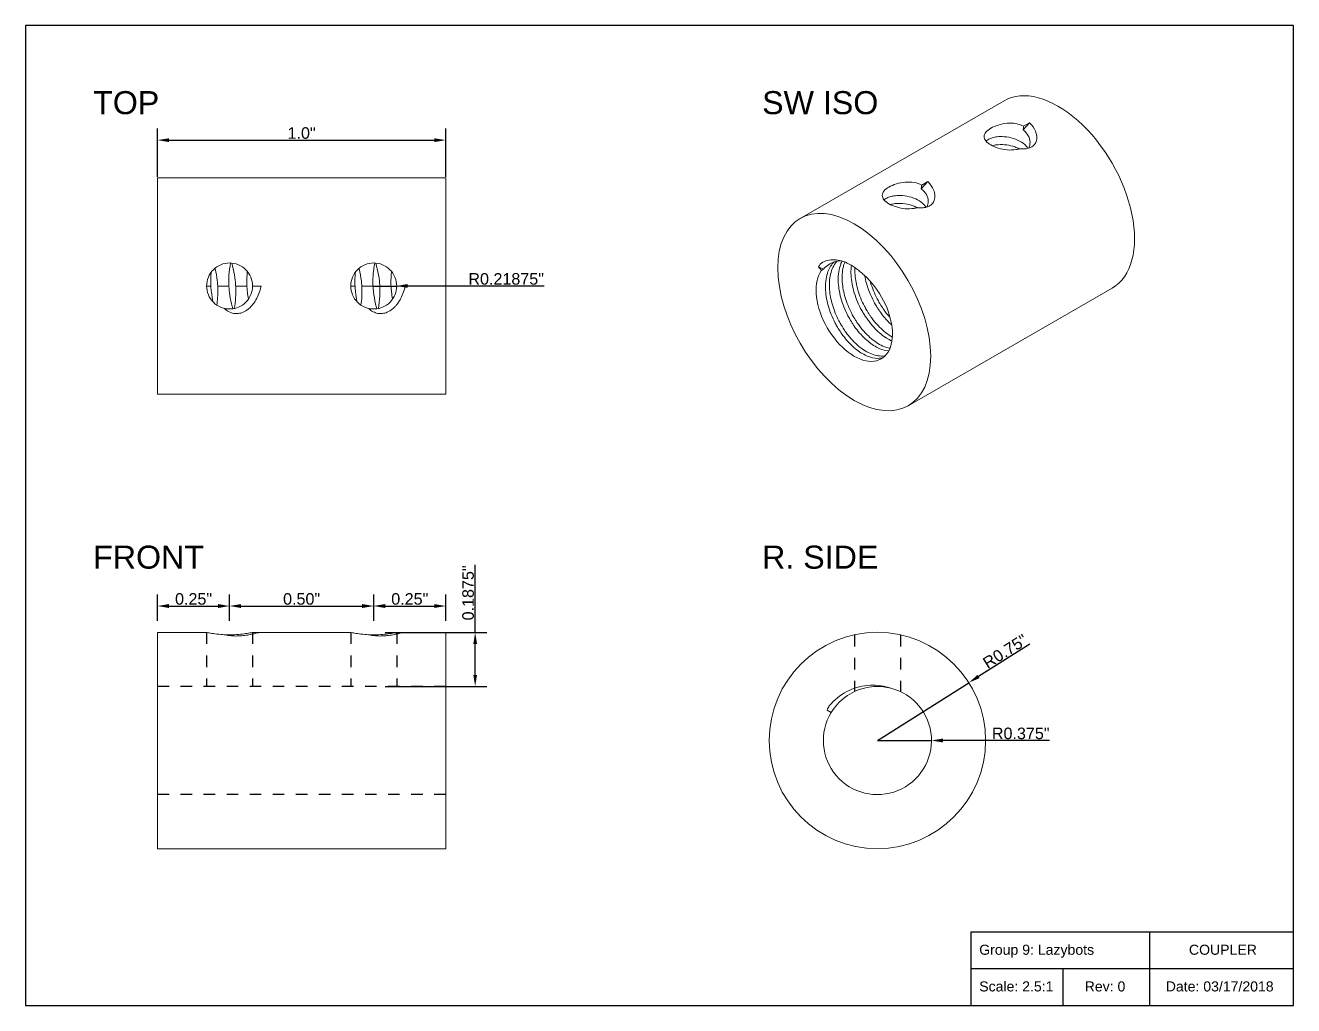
# Model space of a CAD drawing. Header units: millimetres. Extents: x 0 to 11, y 0 to 8.5.
import ezdxf

# ---------------------------------------------------------------- set-up
doc = ezdxf.new("R2010")
doc.units = ezdxf.units.MM
doc.header["$LTSCALE"] = 0.008
doc.linetypes.add('ACAD_ISO02W100', pattern=[15, 12, -3])
for name, color, linetype in [('Dimension', 7, 'Continuous'), ('Hidden', 7, 'ACAD_ISO02W100'), ('Object', 7, 'Continuous'), ('Text', 7, 'Continuous'), ('Titleblock', 7, 'Continuous')]:
    doc.layers.add(name, color=color, linetype=linetype)
doc.styles.get("Standard").update_dxf_attribs({"font": 'arial.ttf'})
doc.dimstyles.new('ISO-25', dxfattribs={"dimtxt": 2.5, "dimasz": 2.5, "dimexe": 1.25, "dimexo": 0.625, "dimtad": 1, "dimtxsty": 'Standard', "dimcen": 2.5, "dimadec": 0, "dimazin": 0, "dimtfac": 1, "dimtmove": 0, "dimatfit": 3, "dimfxl": 1, "dimarcsym": 0})

# ---------------------------------------------------------------- blocks, each defined once
blk = doc.blocks.new('Titleblock')
at = {"layer": 'Titleblock'}
for p, q in [((8.199, 0.637), (8.199, 0)), ((10.999, 0.637), (8.199, 0.637)), ((9.749, 0.637), (9.749, 0)), ((10.999, 0.318), (8.199, 0.318)), ((8.999, 0.318), (8.999, 0))]:
    blk.add_line(p, q, dxfattribs=at)
blk.add_lwpolyline([(0, 0), (11, 0), (11, 8.5), (0, 8.5)], close=True, dxfattribs=at)
for s, p in [('Group 9: Lazybots', (8.273, 0.441)), ('COUPLER', (10.092, 0.441)), ('Scale: 2.5:1', (8.273, 0.123)), ('Rev: 0', (9.188, 0.123)), ('Date: 03/17/2018', (9.891, 0.123))]:
    blk.add_text(s, height=0.0873, dxfattribs=at).set_placement(p)
blk = doc.blocks.new('*D13')
at = {"layer": 'Defpoints', "color": 0, "transparency": 16777216}
for p in [(3.646, 7.505), (1.146, 7.178), (3.646, 7.178)]:
    blk.add_point(p, dxfattribs=at)
at = {"layer": 'Dimension', "color": 0, "lineweight": -2, "transparency": 16777216}
for p, q in [((1.146, 7.188), (1.146, 7.605)), ((3.646, 7.188), (3.646, 7.605)), ((1.246, 7.505), (3.546, 7.505))]:
    blk.add_line(p, q, dxfattribs=at)
at = {"layer": 'Dimension', "color": 0, "transparency": 16777216}
for points in [[(1.246, 7.521), (1.246, 7.488), (1.146, 7.505)], [(3.546, 7.521), (3.546, 7.488), (3.646, 7.505)]]:
    blk.add_solid(points, dxfattribs=at)
at = {"layer": 'Dimension', "color": 0, "transparency": 16777216, "insert": (2.396, 7.566), "char_height": 0.1, "attachment_point": 5}
blk.add_mtext('1.0"', dxfattribs=at)
blk = doc.blocks.new('*D14')
at = {"layer": 'Defpoints', "color": 0, "transparency": 16777216}
for p in [(7.39, 2.299), (7.859, 2.299)]:
    blk.add_point(p, dxfattribs=at)
at = {"layer": 'Dimension', "color": 0, "lineweight": -2, "transparency": 16777216}
for p, q in [((7.39, 2.299), (7.859, 2.299)), ((8.884, 2.299), (7.959, 2.299))]:
    blk.add_line(p, q, dxfattribs=at)
at = {"layer": 'Dimension', "color": 0, "transparency": 16777216}
blk.add_solid([(7.959, 2.316), (7.959, 2.282), (7.859, 2.299)], dxfattribs=at)
at = {"layer": 'Dimension', "color": 0, "transparency": 16777216, "insert": (8.633, 2.36), "char_height": 0.1, "attachment_point": 5}
blk.add_mtext('R0.375"', dxfattribs=at)
blk = doc.blocks.new('*D16')
at = {"layer": 'Defpoints', "color": 0, "transparency": 16777216}
for p in [(8.183, 2.8), (7.39, 2.299)]:
    blk.add_point(p, dxfattribs=at)
at = {"layer": 'Dimension', "color": 0, "lineweight": -2, "transparency": 16777216}
for p, q in [((8.711, 3.134), (8.267, 2.854)), ((7.39, 2.299), (8.183, 2.8))]:
    blk.add_line(p, q, dxfattribs=at)
at = {"layer": 'Dimension', "color": 0, "transparency": 16777216}
blk.add_solid([(8.258, 2.868), (8.276, 2.84), (8.183, 2.8)], dxfattribs=at)
at = {"layer": 'Dimension', "color": 0, "transparency": 16777216, "insert": (8.498, 3.072), "char_height": 0.1, "attachment_point": 5, "rotation": 32.324}
blk.add_mtext('R0.75"', dxfattribs=at)
blk = doc.blocks.new('*D17')
at = {"layer": 'Defpoints', "color": 0, "transparency": 16777216}
for p in [(1.771, 3.465), (1.146, 3.236), (1.771, 3.236)]:
    blk.add_point(p, dxfattribs=at)
at = {"layer": 'Dimension', "color": 0, "lineweight": -2, "transparency": 16777216}
for p, q in [((1.146, 3.336), (1.146, 3.565)), ((1.771, 3.336), (1.771, 3.565))]:
    blk.add_line(p, q, dxfattribs=at)
at = {"layer": 'Dimension', "color": 0, "transparency": 16777216}
blk.add_line((1.246, 3.465), (1.671, 3.465), dxfattribs=at)
for points in [[(1.246, 3.482), (1.246, 3.448), (1.146, 3.465)], [(1.671, 3.482), (1.671, 3.448), (1.771, 3.465)]]:
    blk.add_solid(points, dxfattribs=at)
at = {"layer": 'Dimension', "color": 0, "transparency": 16777216, "insert": (1.459, 3.526), "char_height": 0.1, "attachment_point": 5}
blk.add_mtext('0.25"', dxfattribs=at)
blk = doc.blocks.new('*D18')
at = {"layer": 'Defpoints', "color": 0, "transparency": 16777216}
for p in [(3.021, 3.465), (1.771, 3.236), (3.021, 3.236)]:
    blk.add_point(p, dxfattribs=at)
at = {"layer": 'Dimension', "color": 0, "lineweight": -2, "transparency": 16777216}
for p, q in [((1.771, 3.336), (1.771, 3.565)), ((3.021, 3.336), (3.021, 3.565))]:
    blk.add_line(p, q, dxfattribs=at)
at = {"layer": 'Dimension', "color": 0, "transparency": 16777216}
blk.add_line((1.871, 3.465), (2.921, 3.465), dxfattribs=at)
for points in [[(1.871, 3.482), (1.871, 3.448), (1.771, 3.465)], [(2.921, 3.482), (2.921, 3.448), (3.021, 3.465)]]:
    blk.add_solid(points, dxfattribs=at)
at = {"layer": 'Dimension', "color": 0, "transparency": 16777216, "insert": (2.396, 3.526), "char_height": 0.1, "attachment_point": 5}
blk.add_mtext('0.50"', dxfattribs=at)
blk = doc.blocks.new('*D19')
at = {"layer": 'Defpoints', "color": 0, "transparency": 16777216}
for p in [(3.646, 3.465), (3.021, 3.236), (3.646, 3.236)]:
    blk.add_point(p, dxfattribs=at)
at = {"layer": 'Dimension', "color": 0, "lineweight": -2, "transparency": 16777216}
for p, q in [((3.021, 3.336), (3.021, 3.565)), ((3.646, 3.336), (3.646, 3.565))]:
    blk.add_line(p, q, dxfattribs=at)
at = {"layer": 'Dimension', "color": 0, "transparency": 16777216}
blk.add_line((3.121, 3.465), (3.546, 3.465), dxfattribs=at)
for points in [[(3.121, 3.482), (3.121, 3.448), (3.021, 3.465)], [(3.546, 3.482), (3.546, 3.448), (3.646, 3.465)]]:
    blk.add_solid(points, dxfattribs=at)
at = {"layer": 'Dimension', "color": 0, "transparency": 16777216, "insert": (3.334, 3.526), "char_height": 0.1, "attachment_point": 5}
blk.add_mtext('0.25"', dxfattribs=at)
blk = doc.blocks.new('*D20')
at = {"layer": 'Defpoints', "color": 0, "transparency": 16777216}
for p in [(3.021, 3.236), (3.021, 2.768), (3.901, 2.768)]:
    blk.add_point(p, dxfattribs=at)
at = {"layer": 'Dimension', "color": 0, "transparency": 16777216}
for p, q in [((3.901, 3.236), (3.901, 3.821)), ((3.901, 2.868), (3.901, 3.136))]:
    blk.add_line(p, q, dxfattribs=at)
at = {"layer": 'Dimension', "color": 0, "lineweight": -2, "transparency": 16777216}
for p, q in [((3.121, 3.236), (4.001, 3.236)), ((3.121, 2.768), (4.001, 2.768))]:
    blk.add_line(p, q, dxfattribs=at)
at = {"layer": 'Dimension', "color": 0, "transparency": 16777216}
for points in [[(3.885, 3.136), (3.918, 3.136), (3.901, 3.236)], [(3.885, 2.868), (3.918, 2.868), (3.901, 2.768)]]:
    blk.add_solid(points, dxfattribs=at)
at = {"layer": 'Dimension', "color": 0, "transparency": 16777216, "insert": (3.84, 3.579), "char_height": 0.1, "attachment_point": 5, "rotation": 90}
blk.add_mtext('0.1875"', dxfattribs=at)
blk = doc.blocks.new('*D22')
at = {"layer": 'Defpoints', "color": 0, "transparency": 16777216}
for p in [(3.015, 6.24), (3.217, 6.24)]:
    blk.add_point(p, dxfattribs=at)
at = {"layer": 'Dimension', "color": 0, "lineweight": -2, "transparency": 16777216}
for p, q in [((3.015, 6.24), (3.217, 6.24)), ((4.499, 6.24), (3.317, 6.24))]:
    blk.add_line(p, q, dxfattribs=at)
at = {"layer": 'Dimension', "color": 0, "transparency": 16777216}
blk.add_solid([(3.317, 6.257), (3.317, 6.224), (3.217, 6.24)], dxfattribs=at)
at = {"layer": 'Dimension', "color": 0, "transparency": 16777216, "insert": (4.17, 6.301), "char_height": 0.1, "attachment_point": 5}
blk.add_mtext('R0.21875"', dxfattribs=at)

msp = doc.modelspace()

# ---------------------------------------------------------------- linework, layer by layer
at = {"layer": 'Hidden'}
for p, q in [((1.572, 3.236), (1.572, 2.768)), ((1.971, 3.236), (1.971, 2.768)), ((2.822, 3.236), (2.822, 2.768)), ((3.221, 3.236), (3.221, 2.768)), ((7.191, 3.215), (7.191, 2.723)), ((7.589, 3.215), (7.589, 2.724)), ((3.646, 2.768), (1.146, 2.768)), ((3.646, 1.83), (1.146, 1.83))]:
    msp.add_line(p, q, dxfattribs=at)
at = {"layer": 'Object', "linetype": 'Continuous', "lineweight": 0, "extrusion": (-3.19767e-17, 0.816497, 0.57735)}
for p, q in [((6.72, 6.825), (8.488, 7.846)), ((8.654, 7.593), (8.71, 7.655)), ((8.658, 7.625), (8.71, 7.655)), ((7.77, 7.082), (7.826, 7.145)), ((7.774, 7.114), (7.826, 7.145)), ((6.922, 6.385), (6.88, 6.407)), ((6.905, 6.375), (6.88, 6.407)), ((7.658, 5.202), (9.425, 6.222))]:
    msp.add_line(p, q, dxfattribs=at)
at = {"layer": 'Object', "linetype": 'Continuous', "lineweight": 0}
for p, q in [((1.146, 7.178), (1.146, 5.303)), ((1.146, 7.178), (3.646, 7.178)), ((3.646, 5.303), (3.646, 7.178)), ((1.609, 6.24), (1.572, 6.24)), ((1.765, 6.24), (1.668, 6.24)), ((1.922, 6.24), (1.824, 6.24)), ((1.971, 6.238), (2.044, 6.238)), ((2.859, 6.24), (2.822, 6.24)), ((3.015, 6.24), (2.918, 6.24)), ((3.172, 6.24), (3.074, 6.24)), ((3.221, 6.238), (3.294, 6.238)), ((1.146, 5.303), (3.646, 5.303))]:
    msp.add_line(p, q, dxfattribs=at)
at = {"layer": 'Object', "linetype": 'Continuous', "lineweight": 0, "extrusion": (0, 1, 0)}
for p, q in [((1.146, 3.236), (1.146, 1.361)), ((1.146, 3.236), (1.572, 3.236)), ((1.971, 3.236), (2.044, 3.236)), ((1.971, 3.236), (2.822, 3.236)), ((3.221, 3.236), (3.294, 3.236)), ((3.221, 3.236), (3.646, 3.236)), ((3.646, 1.361), (3.646, 3.236)), ((1.146, 1.361), (3.646, 1.361))]:
    msp.add_line(p, q, dxfattribs=at)
at = {"layer": 'Object', "linetype": 'Continuous', "lineweight": 0, "extrusion": (2.28848e-17, 1, 0)}
msp.add_line((6.989, 2.541), (6.953, 2.563), dxfattribs=at)
at = {"layer": 'Object', "linetype": 'Continuous', "lineweight": 0}
msp.add_circle((7.39, 2.299), 0.938, dxfattribs=at)
at = {"layer": 'Object', "linetype": 'Continuous', "lineweight": 0, "extrusion": (0, 0, -1)}
msp.add_arc((-7.39, 2.299), 0.469, 104.3537, 31.167, dxfattribs=at)
at = {"layer": 'Object', "linetype": 'Continuous', "lineweight": 0, "extrusion": (-3.74854e-16, -9.81409e-17, -1)}
msp.add_ellipse((8.957, 7.034), major_axis=(-0.469, 0.812), ratio=0.57735, start_param=0, end_param=3.141593, dxfattribs=at)
at = {"layer": 'Object', "linetype": 'Continuous', "lineweight": 0}
for centre, major_axis, ratio, start_param, end_param in [((8.515, 7.529), (-0.152, -1.152), 0.111489, 1.640992, 1.669004), ((7.631, 7.018), (-0.152, -1.152), 0.111489, 1.640992, 1.669004), ((7.189, 6.014), (-0.469, 0.812), 0.57735, -5.497787, 0.785398), ((1.771, 3.217), (0, -1.507), 0.132285, 1.574119, 1.583537), ((3.021, 3.217), (0, -1.507), 0.132285, 1.574119, 1.583537)]:
    msp.add_ellipse(centre, major_axis=major_axis, ratio=ratio, start_param=start_param, end_param=end_param, dxfattribs=at)
at = {"layer": 'Object', "linetype": 'Continuous', "lineweight": 0, "extrusion": (-3.13827e-17, -2.69001e-17, -1)}
msp.add_ellipse((7.272, 6.062), major_axis=(6.083, 3.37), ratio=0.065052, start_param=-1.595112, end_param=-1.592383, dxfattribs=at)
at = {"layer": 'Object', "linetype": 'Continuous', "lineweight": 0, "extrusion": (-2.74988e-16, -1.04582e-16, -1)}
msp.add_ellipse((7.189, 6.014), major_axis=(0.234, -0.406), ratio=0.57735, start_param=-2.105676, end_param=2.900162, dxfattribs=at)
at = {"layer": 'Object', "linetype": 'Continuous', "lineweight": 0}
for points, knots in [([(8.374, 7.463), (8.356, 7.473), (8.341, 7.485), (8.32, 7.51), (8.315, 7.524), (8.315, 7.548), (8.32, 7.561), (8.341, 7.586), (8.356, 7.598), (8.374, 7.608), (8.392, 7.619), (8.414, 7.628), (8.463, 7.643), (8.49, 7.649), (8.54, 7.653), (8.566, 7.653), (8.616, 7.644), (8.638, 7.636), (8.656, 7.626)], [0.3616803, 0.3616803, 0.3616803, 0.3616803, 0.3918193, 0.3918193, 0.4219582, 0.4219582, 0.4520993, 0.4520993, 0.4822405, 0.4822405, 0.4822405, 0.5123816, 0.5123816, 0.5425227, 0.5425227, 0.5726616, 0.5726616, 0.6028006, 0.6028006, 0.6028006, 0.6028006]), ([(8.71, 7.655), (8.735, 7.632), (8.752, 7.607), (8.764, 7.576), (8.766, 7.569), (8.769, 7.557), (8.77, 7.552), (8.772, 7.541), (8.772, 7.535), (8.772, 7.521), (8.771, 7.513), (8.769, 7.501), (8.768, 7.497), (8.765, 7.488), (8.762, 7.482), (8.754, 7.468), (8.746, 7.459), (8.729, 7.446), (8.719, 7.441), (8.697, 7.433), (8.684, 7.43), (8.655, 7.428), (8.639, 7.428), (8.622, 7.43), (8.621, 7.43), (8.62, 7.43)], [0, 0, 0, 0, 0.0566568, 0.0566568, 0.0722792, 0.0722792, 0.0838588, 0.0838588, 0.0967595, 0.0967595, 0.1145563, 0.1145563, 0.1233615, 0.1233615, 0.1363837, 0.1363837, 0.1590479, 0.1590479, 0.178835, 0.178835, 0.200717, 0.200717, 0.2254452, 0.2254452, 0.2270103, 0.2270103, 0.2270103, 0.2270103]), ([(8.702, 7.435), (8.71, 7.451), (8.714, 7.469), (8.714, 7.506), (8.709, 7.525), (8.688, 7.561), (8.673, 7.578), (8.654, 7.593)], [-0.09390387, -0.09390387, -0.09390387, -0.09390387, -0.06484207, -0.06484207, -0.03213616, -0.03213616, 0, 0, 0, 0]), ([(8.332, 7.496), (8.336, 7.501), (8.342, 7.505), (8.357, 7.514), (8.368, 7.519), (8.392, 7.527), (8.404, 7.53), (8.434, 7.535), (8.452, 7.536), (8.497, 7.535), (8.523, 7.532), (8.576, 7.519), (8.601, 7.509), (8.645, 7.485), (8.665, 7.471), (8.686, 7.447), (8.691, 7.44), (8.696, 7.433)], [-5.3120629, -5.3120629, -5.3120629, -5.3120629, -5.2983587, -5.2983587, -5.2774214, -5.2774214, -5.2591789, -5.2591789, -5.235568, -5.235568, -5.2035972, -5.2035972, -5.1711653, -5.1711653, -5.1386419, -5.1386419, -5.1254399, -5.1254399, -5.1254399, -5.1254399]), ([(8.62, 7.43), (8.611, 7.427), (8.601, 7.425), (8.566, 7.419), (8.54, 7.418), (8.49, 7.423), (8.463, 7.428), (8.414, 7.443), (8.392, 7.453), (8.374, 7.463)], [0.2590891, 0.2590891, 0.2590891, 0.2590891, 0.2712613, 0.2712613, 0.3014025, 0.3014025, 0.3315414, 0.3315414, 0.3616803, 0.3616803, 0.3616803, 0.3616803]), ([(8.618, 7.43), (8.607, 7.436), (8.595, 7.441), (8.56, 7.454), (8.537, 7.46), (8.487, 7.467), (8.461, 7.468), (8.422, 7.464), (8.408, 7.462), (8.392, 7.458), (8.389, 7.457), (8.386, 7.456)], [-0.4924913, -0.4924913, -0.4924913, -0.4924913, -0.4761468, -0.4761468, -0.4473766, -0.4473766, -0.4152997, -0.4152997, -0.3958706, -0.3958706, -0.3909923, -0.3909923, -0.3909923, -0.3909923]), ([(7.49, 6.953), (7.472, 6.963), (7.457, 6.975), (7.437, 7), (7.432, 7.013), (7.432, 7.038), (7.437, 7.051), (7.457, 7.076), (7.472, 7.088), (7.49, 7.098), (7.508, 7.108), (7.53, 7.118), (7.579, 7.133), (7.606, 7.138), (7.656, 7.143), (7.683, 7.142), (7.732, 7.134), (7.754, 7.126), (7.772, 7.116)], [0.3616803, 0.3616803, 0.3616803, 0.3616803, 0.3918193, 0.3918193, 0.4219582, 0.4219582, 0.4520993, 0.4520993, 0.4822405, 0.4822405, 0.4822405, 0.5123816, 0.5123816, 0.5425227, 0.5425227, 0.5726616, 0.5726616, 0.6028006, 0.6028006, 0.6028006, 0.6028006]), ([(7.826, 7.145), (7.851, 7.121), (7.868, 7.096), (7.88, 7.066), (7.882, 7.059), (7.885, 7.047), (7.886, 7.042), (7.888, 7.031), (7.888, 7.025), (7.888, 7.011), (7.888, 7.003), (7.885, 6.991), (7.884, 6.987), (7.881, 6.977), (7.878, 6.972), (7.87, 6.957), (7.862, 6.949), (7.845, 6.936), (7.836, 6.931), (7.813, 6.922), (7.8, 6.92), (7.771, 6.917), (7.755, 6.918), (7.738, 6.919), (7.737, 6.92), (7.736, 6.92)], [0, 0, 0, 0, 0.0566568, 0.0566568, 0.0722792, 0.0722792, 0.0838588, 0.0838588, 0.0967595, 0.0967595, 0.1145563, 0.1145563, 0.1233615, 0.1233615, 0.1363837, 0.1363837, 0.1590479, 0.1590479, 0.178835, 0.178835, 0.200717, 0.200717, 0.2254452, 0.2254452, 0.2270103, 0.2270103, 0.2270103, 0.2270103]), ([(7.818, 6.924), (7.826, 6.941), (7.83, 6.958), (7.83, 6.995), (7.825, 7.015), (7.804, 7.051), (7.789, 7.068), (7.77, 7.082)], [-0.09390387, -0.09390387, -0.09390387, -0.09390387, -0.06484207, -0.06484207, -0.03213616, -0.03213616, 0, 0, 0, 0]), ([(7.448, 6.986), (7.452, 6.99), (7.458, 6.994), (7.473, 7.004), (7.484, 7.009), (7.508, 7.017), (7.52, 7.02), (7.55, 7.024), (7.569, 7.025), (7.613, 7.025), (7.64, 7.021), (7.692, 7.008), (7.717, 6.999), (7.761, 6.975), (7.781, 6.96), (7.802, 6.937), (7.807, 6.93), (7.812, 6.923)], [-5.3120629, -5.3120629, -5.3120629, -5.3120629, -5.2983587, -5.2983587, -5.2774214, -5.2774214, -5.2591789, -5.2591789, -5.235568, -5.235568, -5.2035972, -5.2035972, -5.1711653, -5.1711653, -5.1386419, -5.1386419, -5.1254399, -5.1254399, -5.1254399, -5.1254399]), ([(7.736, 6.92), (7.727, 6.917), (7.717, 6.915), (7.683, 6.909), (7.656, 6.908), (7.606, 6.913), (7.579, 6.918), (7.53, 6.933), (7.508, 6.942), (7.49, 6.953)], [0.2590891, 0.2590891, 0.2590891, 0.2590891, 0.2712613, 0.2712613, 0.3014025, 0.3014025, 0.3315414, 0.3315414, 0.3616803, 0.3616803, 0.3616803, 0.3616803]), ([(7.735, 6.919), (7.723, 6.925), (7.711, 6.931), (7.676, 6.944), (7.653, 6.949), (7.603, 6.957), (7.577, 6.957), (7.538, 6.954), (7.524, 6.952), (7.508, 6.948), (7.505, 6.947), (7.502, 6.946)], [-0.4924913, -0.4924913, -0.4924913, -0.4924913, -0.4761468, -0.4761468, -0.4473766, -0.4473766, -0.4152997, -0.4152997, -0.3958706, -0.3958706, -0.3909923, -0.3909923, -0.3909923, -0.3909923]), ([(1.572, 6.24), (1.572, 6.265), (1.577, 6.292), (1.597, 6.341), (1.613, 6.364), (1.648, 6.399), (1.67, 6.414), (1.719, 6.435), (1.746, 6.44), (1.771, 6.44), (1.796, 6.44), (1.823, 6.435), (1.872, 6.414), (1.894, 6.399), (1.93, 6.364), (1.945, 6.341), (1.965, 6.292), (1.971, 6.265), (1.971, 6.24)], [0.3616803, 0.3616803, 0.3616803, 0.3616803, 0.3918193, 0.3918193, 0.4219582, 0.4219582, 0.4520993, 0.4520993, 0.4822405, 0.4822405, 0.4822405, 0.5123816, 0.5123816, 0.5425227, 0.5425227, 0.5726616, 0.5726616, 0.6028006, 0.6028006, 0.6028006, 0.6028006]), ([(1.668, 6.24), (1.668, 6.241), (1.668, 6.241), (1.667, 6.257), (1.666, 6.272), (1.66, 6.321), (1.654, 6.355), (1.646, 6.391), (1.645, 6.393), (1.645, 6.395)], [-0.08956729, -0.08956729, -0.08956729, -0.08956729, -0.08905869, -0.08905869, -0.07107808, -0.07107808, -0.02957002, -0.02957002, -0.02704933, -0.02704933, -0.02704933, -0.02704933]), ([(1.78, 6.44), (1.773, 6.404), (1.768, 6.369), (1.764, 6.308), (1.764, 6.283), (1.765, 6.252), (1.765, 6.246), (1.765, 6.24)], [-0.17272135, -0.17272135, -0.17272135, -0.17272135, -0.12961899, -0.12961899, -0.09954049, -0.09954049, -0.09252139, -0.09252139, -0.09252139, -0.09252139]), ([(1.824, 6.24), (1.824, 6.241), (1.824, 6.241), (1.823, 6.257), (1.822, 6.272), (1.816, 6.321), (1.81, 6.355), (1.799, 6.405), (1.794, 6.422), (1.79, 6.439)], [-0.08956729, -0.08956729, -0.08956729, -0.08956729, -0.08905869, -0.08905869, -0.07107808, -0.07107808, -0.02957002, -0.02957002, -0.00882078, -0.00882078, -0.00882078, -0.00882078]), ([(2.822, 6.24), (2.822, 6.265), (2.827, 6.292), (2.847, 6.341), (2.863, 6.364), (2.898, 6.399), (2.92, 6.414), (2.969, 6.435), (2.996, 6.44), (3.021, 6.44), (3.046, 6.44), (3.073, 6.435), (3.122, 6.414), (3.144, 6.399), (3.18, 6.364), (3.195, 6.341), (3.215, 6.292), (3.221, 6.265), (3.221, 6.24)], [0.3616803, 0.3616803, 0.3616803, 0.3616803, 0.3918193, 0.3918193, 0.4219582, 0.4219582, 0.4520993, 0.4520993, 0.4822405, 0.4822405, 0.4822405, 0.5123816, 0.5123816, 0.5425227, 0.5425227, 0.5726616, 0.5726616, 0.6028006, 0.6028006, 0.6028006, 0.6028006]), ([(2.918, 6.24), (2.918, 6.241), (2.918, 6.241), (2.917, 6.255), (2.916, 6.269), (2.91, 6.319), (2.904, 6.354), (2.896, 6.391), (2.895, 6.393), (2.895, 6.395)], [-0.08957187, -0.08957187, -0.08957187, -0.08957187, -0.08918233, -0.08918233, -0.07229188, -0.07229188, -0.02930442, -0.02930442, -0.0270491, -0.0270491, -0.0270491, -0.0270491]), ([(3.03, 6.44), (3.023, 6.401), (3.018, 6.362), (3.014, 6.301), (3.014, 6.28), (3.015, 6.253), (3.015, 6.246), (3.015, 6.24)], [-0.17275602, -0.17275602, -0.17275602, -0.17275602, -0.12518534, -0.12518534, -0.09981491, -0.09981491, -0.09252574, -0.09252574, -0.09252574, -0.09252574]), ([(3.074, 6.24), (3.074, 6.241), (3.074, 6.241), (3.073, 6.255), (3.072, 6.269), (3.067, 6.319), (3.06, 6.354), (3.049, 6.406), (3.044, 6.422), (3.04, 6.439)], [-0.08957187, -0.08957187, -0.08957187, -0.08957187, -0.08918233, -0.08918233, -0.07229188, -0.07229188, -0.02930442, -0.02930442, -0.00882064, -0.00882064, -0.00882064, -0.00882064]), ([(6.894, 6.43), (6.924, 6.454), (6.96, 6.467), (7.041, 6.469), (7.084, 6.46), (7.172, 6.418), (7.216, 6.388), (7.262, 6.346), (7.267, 6.341), (7.271, 6.337)], [0, 0, 0, 0, 0.0789015, 0.0789015, 0.1552506, 0.1552506, 0.229047, 0.229047, 0.2372255, 0.2372255, 0.2372255, 0.2372255]), ([(6.922, 6.385), (6.947, 6.416), (6.979, 6.438), (7.036, 6.455), (7.056, 6.458), (7.078, 6.458)], [0, 0, 0, 0, 0.0739635, 0.0739635, 0.1116624, 0.1116624, 0.1116624, 0.1116624]), ([(7.015, 6.449), (6.992, 6.427), (6.974, 6.399), (6.946, 6.324), (6.938, 6.276), (6.941, 6.175), (6.949, 6.124), (6.977, 6.02), (6.998, 5.968), (7.03, 5.906), (7.037, 5.894), (7.048, 5.876), (7.052, 5.869), (7.059, 5.857), (7.063, 5.852), (7.07, 5.841), (7.075, 5.835), (7.087, 5.817), (7.095, 5.807), (7.133, 5.758), (7.165, 5.724), (7.231, 5.67), (7.263, 5.65), (7.33, 5.62), (7.363, 5.612), (7.412, 5.613), (7.428, 5.616), (7.443, 5.621)], [17.7622105, 17.7622105, 17.7622105, 17.7622105, 17.8233849, 17.8233849, 17.8970354, 17.8970354, 17.9636117, 17.9636117, 18.0307989, 18.0307989, 18.0473091, 18.0473091, 18.05678, 18.05678, 18.0640387, 18.0640387, 18.0734194, 18.0734194, 18.0899716, 18.0899716, 18.1509796, 18.1509796, 18.2089459, 18.2089459, 18.272971, 18.272971, 18.3095646, 18.3095646, 18.3095646, 18.3095646]), ([(7.46, 5.636), (7.427, 5.629), (7.391, 5.632), (7.316, 5.658), (7.278, 5.679), (7.204, 5.737), (7.168, 5.773), (7.127, 5.825), (7.119, 5.836), (7.107, 5.853), (7.103, 5.859), (7.095, 5.871), (7.092, 5.876), (7.085, 5.887), (7.081, 5.894), (7.07, 5.913), (7.063, 5.925), (7.033, 5.982), (7.014, 6.029), (6.987, 6.122), (6.978, 6.167), (6.972, 6.257), (6.974, 6.302), (6.994, 6.385), (7.011, 6.422), (7.036, 6.452), (7.036, 6.453), (7.037, 6.454)], [0.6693668, 0.6693668, 0.6693668, 0.6693668, 0.7407337, 0.7407337, 0.807063, 0.807063, 0.873603, 0.873603, 0.8900604, 0.8900604, 0.8995194, 0.8995194, 0.9067788, 0.9067788, 0.916172, 0.916172, 0.9327799, 0.9327799, 0.9938114, 0.9938114, 1.0517954, 1.0517954, 1.1158344, 1.1158344, 1.1848378, 1.1848378, 1.1874144, 1.1874144, 1.1874144, 1.1874144]), ([(7.084, 6.456), (7.079, 6.447), (7.075, 6.438), (7.056, 6.388), (7.049, 6.34), (7.051, 6.239), (7.059, 6.188), (7.088, 6.084), (7.109, 6.032), (7.141, 5.97), (7.148, 5.958), (7.159, 5.94), (7.163, 5.933), (7.17, 5.921), (7.173, 5.916), (7.181, 5.905), (7.185, 5.898), (7.197, 5.881), (7.205, 5.87), (7.243, 5.822), (7.276, 5.788), (7.341, 5.734), (7.374, 5.713), (7.434, 5.686), (7.462, 5.679), (7.488, 5.677)], [16.6235274, 16.6235274, 16.6235274, 16.6235274, 16.6408299, 16.6408299, 16.7144804, 16.7144804, 16.7810568, 16.7810568, 16.848244, 16.848244, 16.8647542, 16.8647542, 16.8742251, 16.8742251, 16.8814838, 16.8814838, 16.8908646, 16.8908646, 16.9074167, 16.9074167, 16.9684248, 16.9684248, 17.0263911, 17.0263911, 17.0793779, 17.0793779, 17.0793779, 17.0793779]), ([(7.499, 5.7), (7.488, 5.702), (7.476, 5.705), (7.428, 5.721), (7.39, 5.742), (7.316, 5.8), (7.279, 5.836), (7.238, 5.889), (7.23, 5.899), (7.218, 5.917), (7.213, 5.923), (7.206, 5.934), (7.203, 5.939), (7.195, 5.951), (7.191, 5.958), (7.18, 5.976), (7.174, 5.988), (7.144, 6.046), (7.125, 6.093), (7.097, 6.185), (7.089, 6.23), (7.082, 6.321), (7.085, 6.366), (7.098, 6.421), (7.102, 6.435), (7.107, 6.448)], [1.900178, 1.900178, 1.900178, 1.900178, 1.9223715, 1.9223715, 1.9889398, 1.9889398, 2.0561017, 2.0561017, 2.0726103, 2.0726103, 2.0820811, 2.0820811, 2.0893402, 2.0893402, 2.0987219, 2.0987219, 2.1152772, 2.1152772, 2.1762884, 2.1762884, 2.2342574, 2.2342574, 2.2982851, 2.2982851, 2.3221279, 2.3221279, 2.3221279, 2.3221279]), ([(7.164, 6.42), (7.161, 6.398), (7.16, 6.375), (7.162, 6.303), (7.17, 6.252), (7.198, 6.148), (7.219, 6.096), (7.251, 6.034), (7.258, 6.022), (7.269, 6.003), (7.273, 5.997), (7.28, 5.985), (7.284, 5.98), (7.291, 5.969), (7.296, 5.962), (7.308, 5.945), (7.316, 5.934), (7.354, 5.885), (7.386, 5.852), (7.452, 5.798), (7.484, 5.777), (7.516, 5.763), (7.516, 5.763), (7.516, 5.763)], [15.4981046, 15.4981046, 15.4981046, 15.4981046, 15.5319247, 15.5319247, 15.5985011, 15.5985011, 15.6656884, 15.6656884, 15.6821986, 15.6821986, 15.6916695, 15.6916695, 15.6989282, 15.6989282, 15.708309, 15.708309, 15.7248611, 15.7248611, 15.7858692, 15.7858692, 15.8438356, 15.8438356, 15.8440613, 15.8440613, 15.8440613, 15.8440613]), ([(7.52, 5.797), (7.501, 5.808), (7.482, 5.82), (7.426, 5.864), (7.39, 5.9), (7.348, 5.952), (7.341, 5.963), (7.328, 5.98), (7.324, 5.987), (7.316, 5.998), (7.313, 6.003), (7.306, 6.015), (7.302, 6.022), (7.291, 6.04), (7.284, 6.052), (7.254, 6.109), (7.235, 6.157), (7.208, 6.249), (7.199, 6.294), (7.195, 6.359), (7.194, 6.38), (7.195, 6.4)], [3.1379171, 3.1379171, 3.1379171, 3.1379171, 3.1715032, 3.1715032, 3.2386896, 3.2386896, 3.2552003, 3.2552003, 3.2646715, 3.2646715, 3.2719306, 3.2719306, 3.2813118, 3.2813118, 3.2978651, 3.2978651, 3.3588755, 3.3588755, 3.4168439, 3.4168439, 3.4460152, 3.4460152, 3.4460152, 3.4460152]), ([(1.612, 6.361), (1.611, 6.351), (1.61, 6.342), (1.608, 6.308), (1.608, 6.283), (1.609, 6.252), (1.609, 6.246), (1.609, 6.24)], [-0.14072113, -0.14072113, -0.14072113, -0.14072113, -0.12961899, -0.12961899, -0.09954049, -0.09954049, -0.09252139, -0.09252139, -0.09252139, -0.09252139]), ([(1.925, 6.367), (1.924, 6.356), (1.923, 6.344), (1.921, 6.308), (1.92, 6.283), (1.921, 6.252), (1.921, 6.246), (1.922, 6.24)], [-0.14320638, -0.14320638, -0.14320638, -0.14320638, -0.12961899, -0.12961899, -0.09954049, -0.09954049, -0.09252139, -0.09252139, -0.09252139, -0.09252139]), ([(2.862, 6.361), (2.861, 6.348), (2.86, 6.335), (2.858, 6.301), (2.858, 6.28), (2.859, 6.253), (2.859, 6.246), (2.859, 6.24)], [-0.14071761, -0.14071761, -0.14071761, -0.14071761, -0.12518534, -0.12518534, -0.09981491, -0.09981491, -0.09252574, -0.09252574, -0.09252574, -0.09252574]), ([(3.175, 6.367), (3.174, 6.352), (3.173, 6.337), (3.171, 6.301), (3.17, 6.28), (3.171, 6.253), (3.171, 6.246), (3.172, 6.24)], [-0.14320676, -0.14320676, -0.14320676, -0.14320676, -0.12518534, -0.12518534, -0.09981491, -0.09981491, -0.09252574, -0.09252574, -0.09252574, -0.09252574]), ([(7.28, 6.329), (7.283, 6.308), (7.288, 6.286), (7.309, 6.212), (7.33, 6.16), (7.362, 6.098), (7.369, 6.086), (7.38, 6.067), (7.384, 6.061), (7.391, 6.049), (7.394, 6.044), (7.402, 6.032), (7.406, 6.026), (7.418, 6.009), (7.426, 5.998), (7.459, 5.956), (7.486, 5.927), (7.514, 5.902)], [14.3875006, 14.3875006, 14.3875006, 14.3875006, 14.4159447, 14.4159447, 14.483132, 14.483132, 14.4996422, 14.4996422, 14.5091131, 14.5091131, 14.5163719, 14.5163719, 14.5257526, 14.5257526, 14.5423048, 14.5423048, 14.5932554, 14.5932554, 14.5932554, 14.5932554]), ([(7.5, 5.967), (7.489, 5.98), (7.478, 5.992), (7.459, 6.016), (7.451, 6.027), (7.439, 6.044), (7.434, 6.051), (7.427, 6.062), (7.424, 6.067), (7.416, 6.079), (7.412, 6.085), (7.401, 6.104), (7.395, 6.116), (7.365, 6.173), (7.346, 6.22), (7.33, 6.272), (7.329, 6.276), (7.328, 6.281)], [4.3999384, 4.3999384, 4.3999384, 4.3999384, 4.4212804, 4.4212804, 4.4377911, 4.4377911, 4.4472624, 4.4472624, 4.4545214, 4.4545214, 4.4639026, 4.4639026, 4.4804558, 4.4804558, 4.5414661, 4.5414661, 4.5469295, 4.5469295, 4.5469295, 4.5469295]), ([(1.725, 6.046), (1.715, 6.049), (1.705, 6.052), (1.67, 6.066), (1.648, 6.082), (1.613, 6.117), (1.597, 6.139), (1.577, 6.189), (1.572, 6.215), (1.572, 6.24)], [0.2590891, 0.2590891, 0.2590891, 0.2590891, 0.2712613, 0.2712613, 0.3014025, 0.3014025, 0.3315414, 0.3315414, 0.3616803, 0.3616803, 0.3616803, 0.3616803]), ([(1.609, 6.24), (1.609, 6.24), (1.609, 6.24), (1.609, 6.239), (1.609, 6.238), (1.609, 6.237), (1.609, 6.237), (1.609, 6.237), (1.609, 6.237), (1.609, 6.237), (1.609, 6.237), (1.609, 6.236), (1.609, 6.236), (1.609, 6.236), (1.609, 6.236), (1.609, 6.234), (1.609, 6.233), (1.61, 6.217), (1.612, 6.202), (1.617, 6.158), (1.621, 6.13), (1.627, 6.102)], [-0.09252139, -0.09252139, -0.09252139, -0.09252139, -0.09206784, -0.09206784, -0.09141059, -0.09141059, -0.09120256, -0.09120256, -0.0910707, -0.0910707, -0.09094825, -0.09094825, -0.09078976, -0.09078976, -0.09052731, -0.09052731, -0.08905825, -0.08905825, -0.07107263, -0.07107263, -0.03675754, -0.03675754, -0.03675754, -0.03675754]), ([(1.661, 6.074), (1.664, 6.096), (1.666, 6.118), (1.669, 6.165), (1.67, 6.19), (1.669, 6.222), (1.669, 6.228), (1.668, 6.235), (1.668, 6.235), (1.668, 6.236), (1.668, 6.236), (1.668, 6.236), (1.668, 6.236), (1.668, 6.237), (1.668, 6.237), (1.668, 6.237), (1.668, 6.237), (1.668, 6.238), (1.668, 6.238), (1.668, 6.239), (1.668, 6.24), (1.668, 6.24)], [-0.15619402, -0.15619402, -0.15619402, -0.15619402, -0.12961442, -0.12961442, -0.09953631, -0.09953631, -0.09206579, -0.09206579, -0.0914099, -0.0914099, -0.0912022, -0.0912022, -0.09107051, -0.09107051, -0.09094821, -0.09094821, -0.09078989, -0.09078989, -0.09052767, -0.09052767, -0.08956729, -0.08956729, -0.08956729, -0.08956729]), ([(2.044, 6.238), (2.034, 6.192), (2.018, 6.153), (1.995, 6.112), (1.989, 6.103), (1.979, 6.088), (1.974, 6.082), (1.964, 6.07), (1.958, 6.064), (1.944, 6.049), (1.935, 6.042), (1.921, 6.031), (1.917, 6.028), (1.905, 6.02), (1.897, 6.016), (1.875, 6.007), (1.861, 6.003), (1.833, 6), (1.82, 6), (1.793, 6.005), (1.78, 6.01), (1.752, 6.023), (1.739, 6.033), (1.727, 6.045), (1.726, 6.046), (1.725, 6.046)], [0, 0, 0, 0, 0.0566568, 0.0566568, 0.0722792, 0.0722792, 0.0838588, 0.0838588, 0.0967595, 0.0967595, 0.1145563, 0.1145563, 0.1233615, 0.1233615, 0.1363837, 0.1363837, 0.1590479, 0.1590479, 0.178835, 0.178835, 0.200717, 0.200717, 0.2254452, 0.2254452, 0.2270103, 0.2270103, 0.2270103, 0.2270103]), ([(1.725, 6.046), (1.73, 6.045), (1.735, 6.044), (1.755, 6.041), (1.77, 6.04), (1.807, 6.043), (1.828, 6.048), (1.872, 6.066), (1.894, 6.081), (1.932, 6.119), (1.946, 6.142), (1.965, 6.189), (1.97, 6.213), (1.971, 6.238)], [-0.1479242, -0.1479242, -0.1479242, -0.1479242, -0.1416612, -0.1416612, -0.123223, -0.123223, -0.0970704, -0.0970704, -0.0648421, -0.0648421, -0.0321362, -0.0321362, -0.0022749, -0.0022749, -0.0022749, -0.0022749]), ([(1.765, 6.24), (1.765, 6.24), (1.765, 6.24), (1.765, 6.239), (1.765, 6.238), (1.765, 6.237), (1.765, 6.237), (1.765, 6.237), (1.765, 6.237), (1.765, 6.237), (1.765, 6.237), (1.766, 6.236), (1.766, 6.236), (1.766, 6.236), (1.766, 6.236), (1.766, 6.234), (1.766, 6.233), (1.767, 6.217), (1.768, 6.202), (1.774, 6.152), (1.78, 6.119), (1.791, 6.071), (1.794, 6.057), (1.798, 6.043)], [-0.09252139, -0.09252139, -0.09252139, -0.09252139, -0.09206784, -0.09206784, -0.09141059, -0.09141059, -0.09120256, -0.09120256, -0.0910707, -0.0910707, -0.09094825, -0.09094825, -0.09078976, -0.09078976, -0.09052731, -0.09052731, -0.08905825, -0.08905825, -0.07107263, -0.07107263, -0.02957129, -0.02957129, -0.01225891, -0.01225891, -0.01225891, -0.01225891]), ([(1.812, 6.045), (1.818, 6.077), (1.822, 6.108), (1.825, 6.165), (1.826, 6.19), (1.825, 6.222), (1.825, 6.228), (1.825, 6.235), (1.825, 6.235), (1.825, 6.236), (1.825, 6.236), (1.824, 6.236), (1.824, 6.236), (1.824, 6.237), (1.824, 6.237), (1.824, 6.237), (1.824, 6.237), (1.824, 6.238), (1.824, 6.238), (1.824, 6.239), (1.824, 6.24), (1.824, 6.24)], [-0.16804029, -0.16804029, -0.16804029, -0.16804029, -0.12961442, -0.12961442, -0.09953631, -0.09953631, -0.09206579, -0.09206579, -0.0914099, -0.0914099, -0.0912022, -0.0912022, -0.09107051, -0.09107051, -0.09094821, -0.09094821, -0.09078989, -0.09078989, -0.09052767, -0.09052767, -0.08956729, -0.08956729, -0.08956729, -0.08956729]), ([(1.922, 6.24), (1.922, 6.24), (1.922, 6.24), (1.922, 6.239), (1.922, 6.238), (1.922, 6.237), (1.922, 6.237), (1.922, 6.237), (1.922, 6.237), (1.922, 6.237), (1.922, 6.237), (1.922, 6.236), (1.922, 6.236), (1.922, 6.236), (1.922, 6.236), (1.922, 6.234), (1.922, 6.233), (1.923, 6.217), (1.924, 6.202), (1.928, 6.167), (1.931, 6.147), (1.935, 6.127)], [-0.09252139, -0.09252139, -0.09252139, -0.09252139, -0.09206784, -0.09206784, -0.09141059, -0.09141059, -0.09120256, -0.09120256, -0.0910707, -0.0910707, -0.09094825, -0.09094825, -0.09078976, -0.09078976, -0.09052731, -0.09052731, -0.08905825, -0.08905825, -0.07107263, -0.07107263, -0.04670518, -0.04670518, -0.04670518, -0.04670518]), ([(2.975, 6.046), (2.965, 6.049), (2.955, 6.052), (2.92, 6.066), (2.898, 6.082), (2.863, 6.117), (2.847, 6.139), (2.827, 6.189), (2.822, 6.215), (2.822, 6.24)], [0.2590891, 0.2590891, 0.2590891, 0.2590891, 0.2712613, 0.2712613, 0.3014025, 0.3014025, 0.3315414, 0.3315414, 0.3616803, 0.3616803, 0.3616803, 0.3616803]), ([(2.859, 6.24), (2.859, 6.24), (2.859, 6.239), (2.859, 6.238), (2.859, 6.238), (2.859, 6.237), (2.859, 6.237), (2.859, 6.237), (2.859, 6.237), (2.859, 6.237), (2.859, 6.237), (2.859, 6.236), (2.859, 6.236), (2.859, 6.236), (2.859, 6.236), (2.859, 6.234), (2.859, 6.233), (2.86, 6.218), (2.862, 6.204), (2.866, 6.16), (2.871, 6.131), (2.877, 6.102)], [-0.09252574, -0.09252574, -0.09252574, -0.09252574, -0.09180513, -0.09180513, -0.09131234, -0.09131234, -0.09116328, -0.09116328, -0.09107042, -0.09107042, -0.09098531, -0.09098531, -0.09087667, -0.09087667, -0.09064828, -0.09064828, -0.08918228, -0.08918228, -0.07229041, -0.07229041, -0.03675806, -0.03675806, -0.03675806, -0.03675806]), ([(2.911, 6.074), (2.914, 6.1), (2.917, 6.125), (2.919, 6.172), (2.92, 6.193), (2.919, 6.221), (2.919, 6.228), (2.918, 6.235), (2.918, 6.236), (2.918, 6.236), (2.918, 6.236), (2.918, 6.236), (2.918, 6.237), (2.918, 6.237), (2.918, 6.237), (2.918, 6.237), (2.918, 6.237), (2.918, 6.237), (2.918, 6.237), (2.918, 6.239), (2.918, 6.239), (2.918, 6.24)], [-0.15621155, -0.15621155, -0.15621155, -0.15621155, -0.12529657, -0.12529657, -0.09986569, -0.09986569, -0.09181973, -0.09181973, -0.09131478, -0.09131478, -0.09116445, -0.09116445, -0.09107136, -0.09107136, -0.0909864, -0.0909864, -0.09087666, -0.09087666, -0.0906484, -0.0906484, -0.08957187, -0.08957187, -0.08957187, -0.08957187]), ([(3.294, 6.238), (3.284, 6.192), (3.268, 6.153), (3.245, 6.112), (3.239, 6.103), (3.229, 6.088), (3.224, 6.082), (3.214, 6.07), (3.208, 6.064), (3.194, 6.049), (3.185, 6.042), (3.171, 6.031), (3.167, 6.028), (3.155, 6.02), (3.147, 6.016), (3.125, 6.007), (3.111, 6.003), (3.083, 6), (3.07, 6), (3.043, 6.005), (3.03, 6.01), (3.002, 6.023), (2.989, 6.033), (2.977, 6.045), (2.976, 6.046), (2.975, 6.046)], [0, 0, 0, 0, 0.0566568, 0.0566568, 0.0722792, 0.0722792, 0.0838588, 0.0838588, 0.0967595, 0.0967595, 0.1145563, 0.1145563, 0.1233615, 0.1233615, 0.1363837, 0.1363837, 0.1590479, 0.1590479, 0.178835, 0.178835, 0.200717, 0.200717, 0.2254452, 0.2254452, 0.2270103, 0.2270103, 0.2270103, 0.2270103]), ([(2.975, 6.046), (2.98, 6.045), (2.985, 6.044), (3.005, 6.041), (3.02, 6.04), (3.057, 6.043), (3.078, 6.048), (3.122, 6.066), (3.144, 6.081), (3.182, 6.119), (3.196, 6.142), (3.215, 6.189), (3.22, 6.213), (3.221, 6.238)], [-0.1479242, -0.1479242, -0.1479242, -0.1479242, -0.1416612, -0.1416612, -0.123223, -0.123223, -0.0970704, -0.0970704, -0.0648421, -0.0648421, -0.0321362, -0.0321362, -0.0022749, -0.0022749, -0.0022749, -0.0022749]), ([(3.015, 6.24), (3.015, 6.24), (3.015, 6.239), (3.015, 6.238), (3.015, 6.238), (3.015, 6.237), (3.015, 6.237), (3.015, 6.237), (3.015, 6.237), (3.015, 6.237), (3.015, 6.237), (3.015, 6.236), (3.015, 6.236), (3.016, 6.236), (3.016, 6.236), (3.016, 6.234), (3.016, 6.233), (3.017, 6.218), (3.018, 6.204), (3.023, 6.154), (3.03, 6.119), (3.041, 6.07), (3.044, 6.057), (3.048, 6.043)], [-0.09252574, -0.09252574, -0.09252574, -0.09252574, -0.09180513, -0.09180513, -0.09131234, -0.09131234, -0.09116328, -0.09116328, -0.09107043, -0.09107043, -0.09098531, -0.09098531, -0.09087667, -0.09087667, -0.09064828, -0.09064828, -0.08918229, -0.08918229, -0.07229041, -0.07229041, -0.02930507, -0.02930507, -0.01225872, -0.01225872, -0.01225872, -0.01225872]), ([(3.062, 6.045), (3.068, 6.08), (3.073, 6.116), (3.076, 6.172), (3.076, 6.194), (3.075, 6.221), (3.075, 6.228), (3.075, 6.235), (3.075, 6.236), (3.074, 6.236), (3.074, 6.236), (3.074, 6.236), (3.074, 6.237), (3.074, 6.237), (3.074, 6.237), (3.074, 6.237), (3.074, 6.237), (3.074, 6.237), (3.074, 6.237), (3.074, 6.239), (3.074, 6.239), (3.074, 6.24)], [-0.16807141, -0.16807141, -0.16807141, -0.16807141, -0.12518327, -0.12518327, -0.09981336, -0.09981336, -0.09180411, -0.09180411, -0.09131196, -0.09131196, -0.09116305, -0.09116305, -0.09107027, -0.09107027, -0.09098523, -0.09098523, -0.09087666, -0.09087666, -0.0906484, -0.0906484, -0.08957187, -0.08957187, -0.08957187, -0.08957187]), ([(3.172, 6.24), (3.172, 6.24), (3.172, 6.239), (3.172, 6.238), (3.172, 6.238), (3.172, 6.237), (3.172, 6.237), (3.172, 6.237), (3.172, 6.237), (3.172, 6.237), (3.172, 6.237), (3.172, 6.236), (3.172, 6.236), (3.172, 6.236), (3.172, 6.236), (3.172, 6.234), (3.172, 6.233), (3.173, 6.218), (3.174, 6.204), (3.178, 6.169), (3.181, 6.148), (3.185, 6.127)], [-0.09252574, -0.09252574, -0.09252574, -0.09252574, -0.09180513, -0.09180513, -0.09131234, -0.09131234, -0.09116328, -0.09116328, -0.09107042, -0.09107042, -0.09098531, -0.09098531, -0.09087667, -0.09087667, -0.09064828, -0.09064828, -0.08918228, -0.08918228, -0.07229041, -0.07229041, -0.04670732, -0.04670732, -0.04670732, -0.04670732]), ([(1.725, 3.216), (1.715, 3.217), (1.705, 3.217), (1.67, 3.22), (1.648, 3.223), (1.613, 3.228), (1.597, 3.231), (1.577, 3.235), (1.572, 3.236), (1.572, 3.236)], [0.2590891, 0.2590891, 0.2590891, 0.2590891, 0.2712613, 0.2712613, 0.3014025, 0.3014025, 0.3315414, 0.3315414, 0.3616803, 0.3616803, 0.3616803, 0.3616803]), ([(2.044, 3.236), (2.034, 3.236), (2.018, 3.233), (1.995, 3.228), (1.989, 3.226), (1.979, 3.224), (1.974, 3.223), (1.964, 3.221), (1.958, 3.22), (1.944, 3.217), (1.935, 3.215), (1.921, 3.213), (1.917, 3.212), (1.905, 3.21), (1.897, 3.209), (1.875, 3.207), (1.861, 3.206), (1.833, 3.205), (1.82, 3.205), (1.793, 3.206), (1.78, 3.208), (1.752, 3.211), (1.739, 3.213), (1.727, 3.216), (1.726, 3.216), (1.725, 3.216)], [0, 0, 0, 0, 0.0566568, 0.0566568, 0.0722792, 0.0722792, 0.0838588, 0.0838588, 0.0967595, 0.0967595, 0.1145563, 0.1145563, 0.1233615, 0.1233615, 0.1363837, 0.1363837, 0.1590479, 0.1590479, 0.178835, 0.178835, 0.200717, 0.200717, 0.2254452, 0.2254452, 0.2270103, 0.2270103, 0.2270103, 0.2270103]), ([(1.725, 3.216), (1.741, 3.215), (1.756, 3.215), (1.771, 3.215), (1.796, 3.215), (1.823, 3.216), (1.872, 3.22), (1.894, 3.223), (1.93, 3.228), (1.945, 3.231), (1.965, 3.235), (1.97, 3.236), (1.971, 3.236)], [0.4642716, 0.4642716, 0.4642716, 0.4642716, 0.4822405, 0.4822405, 0.4822405, 0.5123816, 0.5123816, 0.5425227, 0.5425227, 0.5726616, 0.5726616, 0.6017867, 0.6017867, 0.6017867, 0.6017867]), ([(2.975, 3.216), (2.965, 3.217), (2.955, 3.217), (2.92, 3.22), (2.898, 3.223), (2.863, 3.228), (2.847, 3.231), (2.827, 3.235), (2.822, 3.236), (2.822, 3.236)], [0.2590891, 0.2590891, 0.2590891, 0.2590891, 0.2712613, 0.2712613, 0.3014025, 0.3014025, 0.3315414, 0.3315414, 0.3616803, 0.3616803, 0.3616803, 0.3616803]), ([(3.294, 3.236), (3.284, 3.236), (3.268, 3.233), (3.245, 3.228), (3.239, 3.226), (3.229, 3.224), (3.224, 3.223), (3.214, 3.221), (3.208, 3.22), (3.194, 3.217), (3.185, 3.215), (3.171, 3.213), (3.167, 3.212), (3.155, 3.21), (3.147, 3.209), (3.125, 3.207), (3.111, 3.206), (3.083, 3.205), (3.07, 3.205), (3.043, 3.206), (3.03, 3.208), (3.002, 3.211), (2.989, 3.213), (2.977, 3.216), (2.976, 3.216), (2.975, 3.216)], [0, 0, 0, 0, 0.0566568, 0.0566568, 0.0722792, 0.0722792, 0.0838588, 0.0838588, 0.0967595, 0.0967595, 0.1145563, 0.1145563, 0.1233615, 0.1233615, 0.1363837, 0.1363837, 0.1590479, 0.1590479, 0.178835, 0.178835, 0.200717, 0.200717, 0.2254452, 0.2254452, 0.2270103, 0.2270103, 0.2270103, 0.2270103]), ([(2.975, 3.216), (2.991, 3.215), (3.006, 3.215), (3.021, 3.215), (3.046, 3.215), (3.073, 3.216), (3.122, 3.22), (3.144, 3.223), (3.18, 3.228), (3.195, 3.231), (3.215, 3.235), (3.22, 3.236), (3.221, 3.236)], [0.4642716, 0.4642716, 0.4642716, 0.4642716, 0.4822405, 0.4822405, 0.4822405, 0.5123816, 0.5123816, 0.5425227, 0.5425227, 0.5726616, 0.5726616, 0.6017867, 0.6017867, 0.6017867, 0.6017867]), ([(6.973, 2.6), (7.015, 2.65), (7.067, 2.692), (7.181, 2.753), (7.242, 2.771), (7.367, 2.783), (7.429, 2.777), (7.494, 2.757), (7.5, 2.755), (7.507, 2.753)], [0, 0, 0, 0, 0.0789015, 0.0789015, 0.1552506, 0.1552506, 0.229047, 0.229047, 0.2372255, 0.2372255, 0.2372255, 0.2372255]), ([(6.989, 2.541), (7.021, 2.594), (7.062, 2.639), (7.161, 2.712), (7.217, 2.739), (7.331, 2.767), (7.387, 2.771), (7.464, 2.762), (7.486, 2.758), (7.507, 2.753)], [0.0005125, 0.0005125, 0.0005125, 0.0005125, 0.0739635, 0.0739635, 0.1478482, 0.1478482, 0.2149248, 0.2149248, 0.2411473, 0.2411473, 0.2411473, 0.2411473])]:
    msp.add_open_spline(points, degree=3, knots=knots, dxfattribs=at)
for points in [[(8.656, 7.626), (8.656, 7.626), (8.657, 7.625), (8.658, 7.625)], [(8.71, 7.655), (8.71, 7.655), (8.71, 7.655), (8.71, 7.655)], [(7.772, 7.116), (7.772, 7.115), (7.773, 7.115), (7.774, 7.114)], [(7.826, 7.145), (7.826, 7.145), (7.826, 7.145), (7.826, 7.145)], [(6.88, 6.407), (6.884, 6.415), (6.889, 6.423), (6.894, 6.43)], [(1.971, 6.24), (1.971, 6.24), (1.971, 6.239), (1.971, 6.238)], [(2.044, 6.238), (2.044, 6.238), (2.044, 6.238), (2.044, 6.238)], [(3.221, 6.24), (3.221, 6.24), (3.221, 6.239), (3.221, 6.238)], [(3.294, 6.238), (3.294, 6.238), (3.294, 6.238), (3.294, 6.238)], [(1.971, 3.236), (1.971, 3.236), (1.971, 3.236), (1.971, 3.236)], [(2.044, 3.236), (2.044, 3.236), (2.044, 3.236), (2.044, 3.236)], [(3.221, 3.236), (3.221, 3.236), (3.221, 3.236), (3.221, 3.236)], [(3.294, 3.236), (3.294, 3.236), (3.294, 3.236), (3.294, 3.236)], [(6.953, 2.563), (6.959, 2.575), (6.966, 2.588), (6.973, 2.6)]]:
    msp.add_open_spline(points, degree=3, dxfattribs=at)

# ---------------------------------------------------------------- block references
msp.add_blockref('Titleblock', (0, 0))

# ---------------------------------------------------------------- texts
at = {"layer": 'Text'}
for s, p in [('TOP', (0.588, 7.73)), ('SW ISO', (6.39, 7.73)), ('FRONT', (0.588, 3.789)), ('R. SIDE', (6.39, 3.789))]:
    msp.add_text(s, height=0.1998, dxfattribs=at).set_placement(p)

# ---------------------------------------------------------------- dimensions: what is measured, and where the dimension line sits
at = {"layer": 'Dimension'}
for base, p1, p2, text, override, picture, middle in [((3.646, 7.505), (1.146, 7.178), (3.646, 7.178), '1.0"', {"dimtxt": 0.1, "dimasz": 0.1, "dimexe": 0.1, "dimexo": 0.01, "dimgap": 0.01, "dimtxsty": 'Standard'}, '*D13', (2.396, 7.566)), ((1.771, 3.465), (1.146, 3.236), (1.771, 3.236), '0.25"', {"dimtxt": 0.1, "dimasz": 0.1, "dimexe": 0.1, "dimexo": 0.1, "dimgap": 0.01, "dimlwd": 65535}, '*D17', (1.459, 3.526)), ((3.021, 3.465), (1.771, 3.236), (3.021, 3.236), '0.50"', {"dimtxt": 0.1, "dimasz": 0.1, "dimexe": 0.1, "dimexo": 0.1, "dimgap": 0.01, "dimlwd": 65535}, '*D18', (2.396, 3.526)), ((3.646, 3.465), (3.021, 3.236), (3.646, 3.236), '0.25"', {"dimtxt": 0.1, "dimasz": 0.1, "dimexe": 0.1, "dimexo": 0.1, "dimgap": 0.01, "dimlwd": 65535}, '*D19', (3.334, 3.526))]:
    dim = msp.add_linear_dim(base=base, p1=p1, p2=p2, text=text, dimstyle='ISO-25', override=override, dxfattribs=at)
    dim.commit()
    dim.dimension.update_dxf_attribs({"geometry": picture, "text_midpoint": middle})
for center, mpoint, text, override, picture, middle in [((3.015, 6.24), (3.217, 6.24), 'R0.21875"', {"dimtxt": 0.1, "dimasz": 0.1, "dimgap": 0.01, "dimcen": 0.1}, '*D22', (4.17, 6.24)), ((7.39, 2.299), (7.859, 2.299), 'R0.375"', {"dimtxt": 0.1, "dimasz": 0.1, "dimexe": 0.1, "dimexo": 0.1, "dimgap": 0.01, "dimcen": 0.1}, '*D14', (8.633, 2.299))]:
    dim = msp.add_radius_dim(center=center, mpoint=mpoint, text=text, dimstyle='ISO-25', override=override, dxfattribs=at)
    dim.commit()
    dim.dimension.update_dxf_attribs({"geometry": picture, "text_midpoint": middle, "dimtype": 164})
dim = msp.add_linear_dim(base=(3.901, 2.768), p1=(3.021, 3.236), p2=(3.021, 2.768), angle=270, text='0.1875"', dimstyle='ISO-25', override={"dimtxt": 0.1, "dimasz": 0.1, "dimexe": 0.1, "dimexo": 0.1, "dimgap": 0.01, "dimlwd": 65535}, dxfattribs=at)
dim.commit()
dim.dimension.update_dxf_attribs({"geometry": '*D20', "text_midpoint": (3.901, 3.579), "dimtype": 160})
dim = msp.add_radius_dim(center=(7.39, 2.299), mpoint=(8.183, 2.8), text='R0.75"', dimstyle='ISO-25', override={"dimtxt": 0.1, "dimasz": 0.1, "dimexe": 0.1, "dimexo": 0.1, "dimgap": 0.01, "dimcen": 0.1}, dxfattribs=at)
dim.commit()
dim.dimension.update_dxf_attribs({"geometry": '*D16', "text_midpoint": (8.498, 3.072)})

doc.saveas('drawing.dxf')
